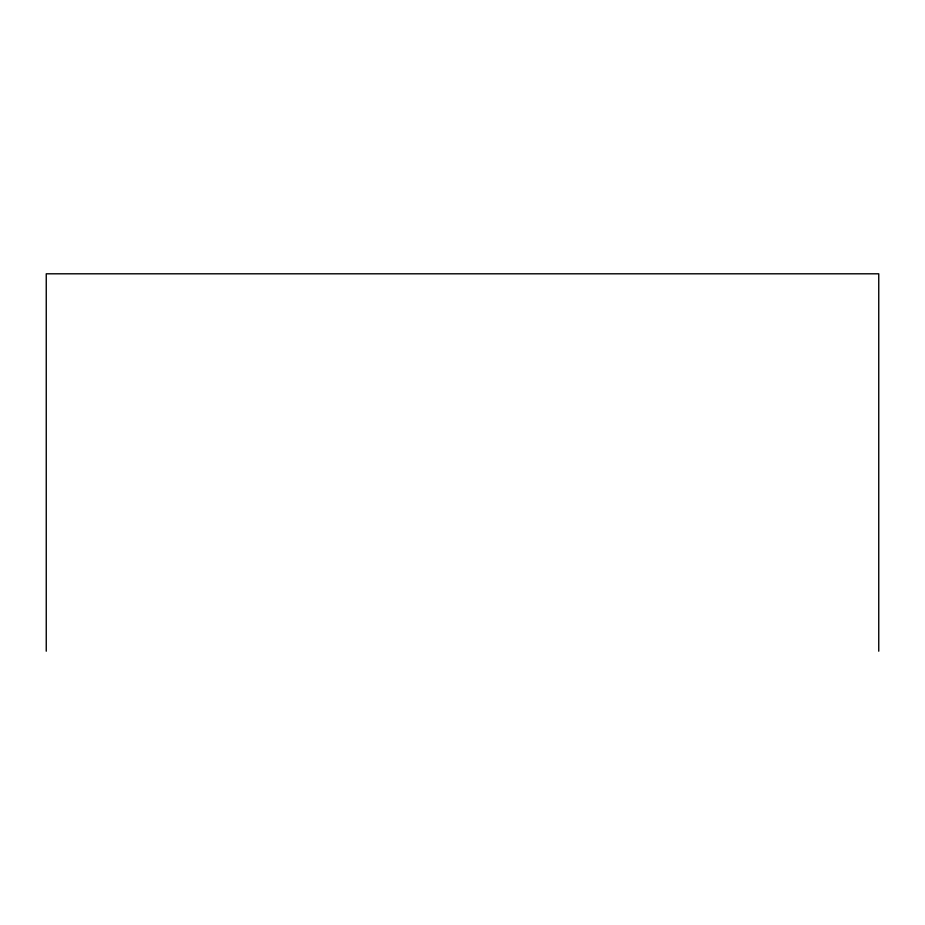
<?xml version="1.0" encoding="UTF-8"?>
<svg xmlns="http://www.w3.org/2000/svg" width="925" height="925" viewBox="0 0 925 925"><rect width="100%" height="100%" fill="white"/><g stroke="black" fill="none" stroke-linecap="round" stroke-linejoin="round"><path stroke-width="1.39" d="M878.75 651.2L878.75 273.8L46.25 273.8L46.25 651.2"/></g></svg>
